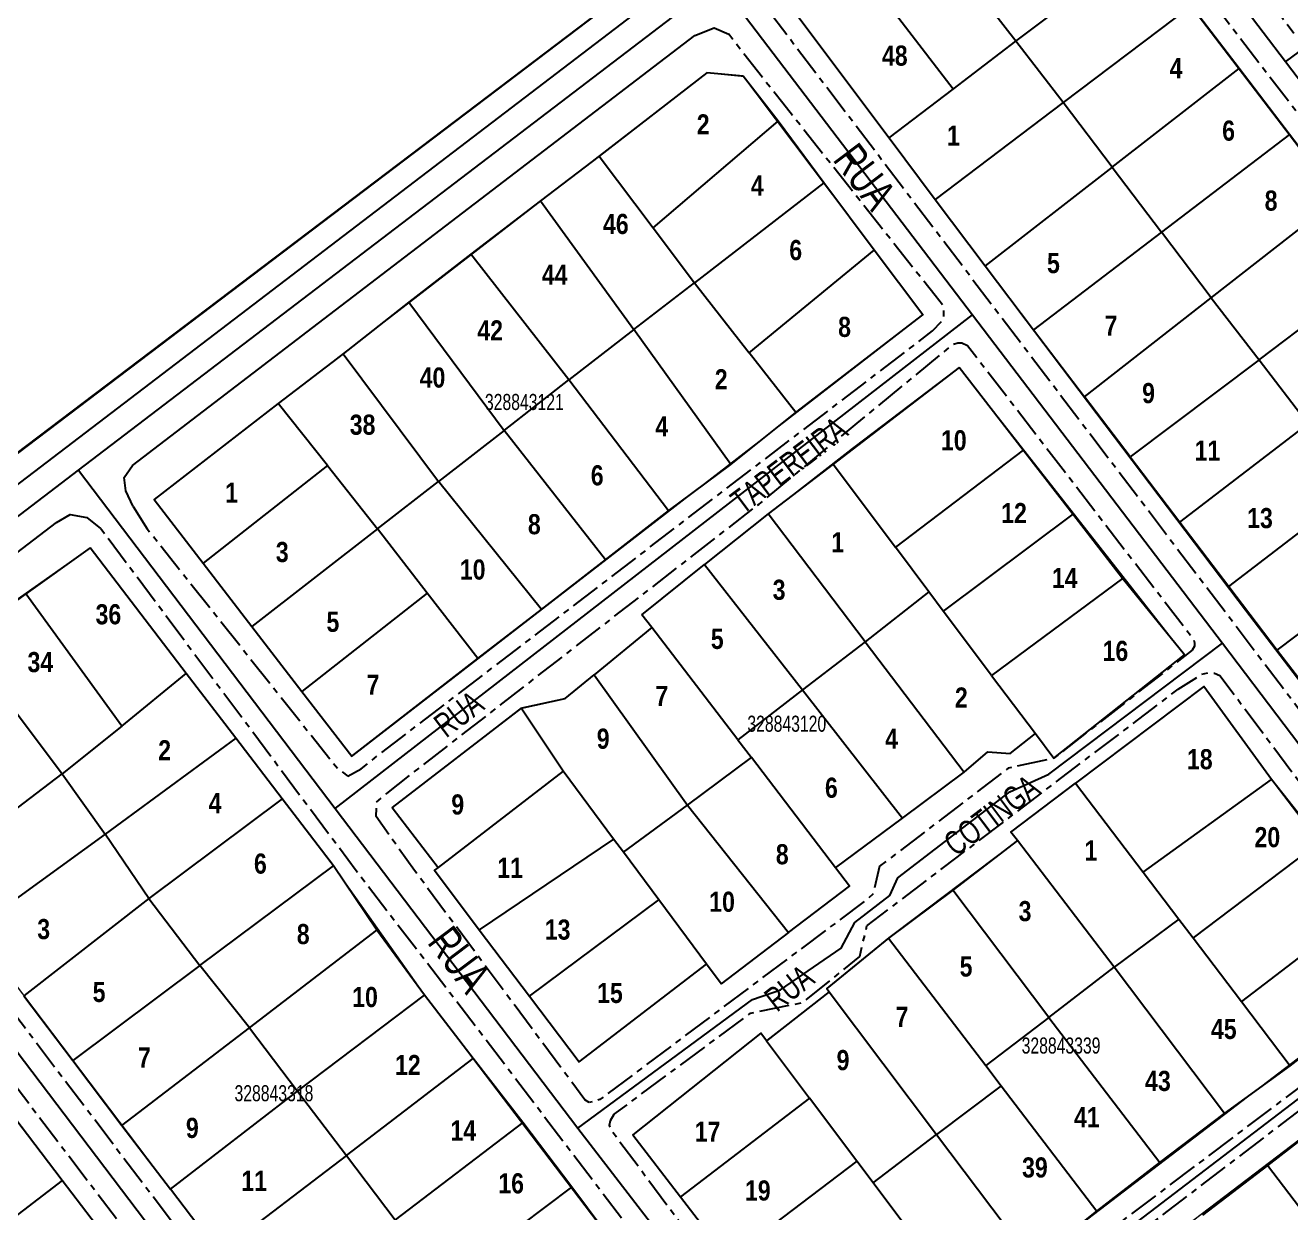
# Model space of a CAD drawing. Extents: x 204381 to 207261, y 4847713 to 4851061.
# Drawn here: x 205845.4 to 206002.5, y 4849625.5 to 4849772.9 of the extents above; entities that cross this region are included whole.
import ezdxf
from ezdxf.enums import TextEntityAlignment as Align

# ---------------------------------------------------------------- set-up
doc = ezdxf.new("R2010")
doc.units = 0
doc.header["$LTSCALE"] = 1.5
doc.header["$MEASUREMENT"] = 0
doc.linetypes.add('PHANTOMX2', pattern=[5, 2.5, -0.5, 0.5, -0.5, 0.5, -0.5])
doc.linetypes.add('TRACO_13', pattern=[8, 5, -1, 1, -1])
for name, color, linetype in [('CD-MALHA-LOTES', 40, 'CONTINUOUS'), ('CD_TXT_QUADRA', 7, 'CONTINUOUS'), ('RU-QUADRAS', 210, 'CONTINUOUS'), ('SV-EIXO-RUA-N-PAV', 6, 'CONTINUOUS'), ('SV-EIXO-RUA-PAV', 20, 'CONTINUOUS'), ('SV-RUA-NAO-PAV-S-GUIA-C-GUIA', 7, 'PHANTOMX2'), ('SV-RUA-PAVIM-S-GUIA-C-GUIA', 7, 'CONTINUOUS'), ('SV-TXT-RUA-N-PAV-S-GUIA-C-GUIA', 7, 'CONTINUOUS'), ('Th_NmrPort', 7, 'CONTINUOUS')]:
    doc.layers.add(name, color=color, linetype=linetype)
doc.styles.add('ARIAL', font='ARIAL.TTF')
doc.styles.get("Standard").update_dxf_attribs({"font": 'swisscbo.ttf'})

msp = doc.modelspace()

# ---------------------------------------------------------------- linework, layer by layer
at = {"layer": 'CD-MALHA-LOTES', "linetype": 'Continuous'}
for points in [[(205968.43, 4849770.94), (205956.1, 4849786.8)], [(205960.65, 4849764.97), (205948.37, 4849780.93)], [(205919.02, 4849776.35), (205796.27, 4849683.29)], [(205968.43, 4849770.94), (205976.87, 4849777.31)], [(205940.6, 4849775.02), (205952.68, 4849758.92)], [(205990.2, 4849775.34), (205974.3, 4849763.31)], [(205996.14, 4849767.56), (205990.2, 4849775.34)], [(205960.65, 4849764.97), (205968.43, 4849770.94)], [(205974.3, 4849763.31), (205968.43, 4849770.94)], [(205930.06, 4849767.02), (205916.67, 4849756.64)], [(205934.57, 4849766.57), (205930.06, 4849767.02)], [(205980.37, 4849755.3), (205996.14, 4849767.56)], [(206002.41, 4849759.34), (205996.14, 4849767.56)], [(205938.89, 4849761.01), (205934.57, 4849766.57)], [(205952.68, 4849758.92), (205960.65, 4849764.97)], [(205974.3, 4849763.31), (205958.41, 4849751.28)], [(205980.37, 4849755.3), (205974.3, 4849763.31)], [(205923.37, 4849747.74), (205938.89, 4849761.01)], [(205944.56, 4849753.33), (205938.89, 4849761.01)], [(205952.68, 4849758.92), (205958.41, 4849751.28)], [(206002.41, 4849759.34), (205986.51, 4849747.22)], [(206008.49, 4849751.39), (206002.41, 4849759.34)], [(205916.67, 4849756.64), (205909.38, 4849751.13)], [(205916.67, 4849756.64), (205923.37, 4849747.74)], [(205980.37, 4849755.3), (205964.6, 4849743.04)], [(205980.37, 4849755.3), (205986.51, 4849747.22)], [(205944.56, 4849753.33), (205928.49, 4849740.94)], [(205950.82, 4849745), (205944.56, 4849753.33)], [(205909.38, 4849751.13), (205900.73, 4849744.48)], [(205909.38, 4849751.13), (205920.96, 4849735.13)], [(205958.41, 4849751.28), (205964.6, 4849743.04)], [(205992.67, 4849739.05), (206008.49, 4849751.39)], [(205923.37, 4849747.74), (205928.49, 4849740.94)], [(205986.51, 4849747.22), (205970.61, 4849735.11)], [(205992.67, 4849739.05), (205986.51, 4849747.22)], [(205935.3, 4849732.22), (205950.82, 4849745)], [(205956.88, 4849736.96), (205950.82, 4849745)], [(205900.73, 4849744.48), (205893.02, 4849738.51)], [(205912.92, 4849728.87), (205900.73, 4849744.48)], [(205998.62, 4849731.38), (206014.6, 4849743.46)], [(205964.6, 4849743.04), (205970.61, 4849735.11)], [(205920.96, 4849735.13), (205928.49, 4849740.94)], [(205928.49, 4849740.94), (205935.3, 4849732.22)], [(205893.02, 4849738.51), (205884.89, 4849732.13)], [(205893.02, 4849738.51), (205904.89, 4849722.61)], [(205976.96, 4849726.76), (205992.67, 4849739.05)], [(205992.67, 4849739.05), (205998.62, 4849731.38)], [(205941.08, 4849724.83), (205956.88, 4849736.96)], [(205920.96, 4849735.13), (205912.92, 4849728.87)], [(205933.01, 4849718.36), (205920.96, 4849735.13)], [(205970.61, 4849735.11), (205976.96, 4849726.76)], [(205884.89, 4849732.13), (205876.82, 4849725.95)], [(205884.89, 4849732.13), (205896.72, 4849716.26)], [(205941.08, 4849724.83), (205935.3, 4849732.22)], [(205998.62, 4849731.38), (205982.63, 4849719.31)], [(205998.62, 4849731.38), (206004.72, 4849723.41)], [(205961.37, 4849730.42), (205945.73, 4849718.42)], [(205969.34, 4849720.14), (205961.37, 4849730.42)], [(205904.89, 4849722.61), (205912.92, 4849728.87)], [(205925.29, 4849712.6), (205912.92, 4849728.87)], [(205876.82, 4849725.95), (205861.41, 4849714.02)], [(205882.92, 4849718.25), (205876.82, 4849725.95)], [(205982.63, 4849719.31), (205976.96, 4849726.76)], [(205933.01, 4849718.36), (205941.08, 4849724.83)], [(205988.77, 4849711.23), (206004.72, 4849723.41)], [(205904.89, 4849722.61), (205896.72, 4849716.26)], [(205917.44, 4849706.53), (205904.89, 4849722.61)], [(205969.34, 4849720.14), (205953.46, 4849708.1)], [(205975.51, 4849712.19), (205969.34, 4849720.14)], [(205882.92, 4849718.25), (205867.49, 4849706.12)], [(205882.92, 4849718.25), (205889.16, 4849710.37)], [(205925.29, 4849712.6), (205933.01, 4849718.36)], [(205945.73, 4849718.42), (205937.67, 4849712.24)], [(205945.73, 4849718.42), (205953.46, 4849708.1)], [(205982.63, 4849719.31), (205988.77, 4849711.23)], [(205889.16, 4849710.37), (205896.72, 4849716.26)], [(205909.51, 4849700.37), (205896.72, 4849716.26)], [(205994.86, 4849703.23), (206010.82, 4849715.43)], [(205861.41, 4849714.02), (205867.49, 4849706.12)], [(205917.44, 4849706.53), (205925.29, 4849712.6)], [(205937.67, 4849712.24), (205929.75, 4849705.94)], [(205949.7, 4849696.35), (205937.67, 4849712.24)], [(205975.51, 4849712.19), (205959.41, 4849700.16)], [(205981.68, 4849704.23), (205975.51, 4849712.19)], [(205889.16, 4849710.37), (205873.55, 4849698.26)], [(205895.33, 4849702.39), (205889.16, 4849710.37)], [(205988.77, 4849711.23), (205994.86, 4849703.23)], [(205853.48, 4849708.03), (205845.47, 4849702.31)], [(205865.39, 4849692.44), (205853.48, 4849708.03)], [(205957.61, 4849702.55), (205953.46, 4849708.1)], [(206000.87, 4849695.31), (206016.88, 4849707.42)], [(205867.49, 4849706.12), (205873.55, 4849698.26)], [(205909.51, 4849700.37), (205917.44, 4849706.53)], [(205921.99, 4849699.72), (205929.75, 4849705.94)], [(205929.75, 4849705.94), (205941.92, 4849690.41)], [(205981.68, 4849704.23), (205965.39, 4849692.18)], [(205989.36, 4849694.73), (205981.68, 4849704.23)], [(205845.47, 4849702.31), (205837.49, 4849696.6)], [(205857.4, 4849685.9), (205845.47, 4849702.31)], [(205895.33, 4849702.39), (205879.76, 4849690.2)], [(205901.6, 4849694.28), (205895.33, 4849702.39)], [(205957.61, 4849702.55), (205949.7, 4849696.35)], [(205959.41, 4849700.16), (205957.61, 4849702.55)], [(205994.86, 4849703.23), (206000.87, 4849695.31)], [(205901.6, 4849694.28), (205909.51, 4849700.37)], [(205923.23, 4849698.14), (205921.99, 4849699.72)], [(205965.39, 4849692.18), (205959.41, 4849700.16)], [(205873.55, 4849698.26), (205879.76, 4849690.2)], [(205923.23, 4849698.14), (205916.06, 4849692.24)], [(205933.91, 4849684.17), (205923.23, 4849698.14)], [(205837.49, 4849696.6), (205850, 4849679.96)], [(205949.7, 4849696.35), (205941.92, 4849690.41)], [(205949.7, 4849696.35), (205962.01, 4849680.17)], [(205973.12, 4849681.92), (205989.36, 4849694.73)], [(206000.87, 4849695.31), (206007.04, 4849687.32)], [(205885.97, 4849682.14), (205901.6, 4849694.28)], [(205857.4, 4849685.9), (205865.39, 4849692.44)], [(205871.53, 4849684.41), (205865.39, 4849692.44)], [(205912.44, 4849689.32), (205916.06, 4849692.24)], [(205916.06, 4849692.24), (205927.65, 4849676.07)], [(205965.39, 4849692.18), (205970.84, 4849684.98)], [(205879.76, 4849690.2), (205885.97, 4849682.14)], [(205941.92, 4849690.41), (205933.91, 4849684.17)], [(205941.92, 4849690.41), (205954.33, 4849674.46)], [(205991.77, 4849690.82), (205975.83, 4849678.79)], [(206000.15, 4849679.27), (205991.77, 4849690.82)], [(205906.97, 4849688.13), (205890.97, 4849675.78)], [(205906.97, 4849688.13), (205912.44, 4849689.32)], [(205912.18, 4849680.31), (205906.97, 4849688.13)], [(205857.4, 4849685.9), (205850, 4849679.96)], [(205967.7, 4849682.48), (205970.84, 4849684.98)], [(205970.84, 4849684.98), (205973.12, 4849681.92)], [(205871.53, 4849684.41), (205855.31, 4849672.46)], [(205877.3, 4849676.86), (205871.53, 4849684.41)], [(205933.91, 4849684.17), (205935.6, 4849681.99)], [(205927.65, 4849676.07), (205935.6, 4849681.99)], [(205946.03, 4849668.29), (205935.6, 4849681.99)], [(205962.01, 4849680.17), (205964.94, 4849682.69)], [(205964.94, 4849682.69), (205967.7, 4849682.48)], [(205912.18, 4849680.31), (205896.66, 4849668.34)], [(205918.46, 4849671.87), (205912.18, 4849680.31)], [(205842.07, 4849673.97), (205850, 4849679.96)], [(205850, 4849679.96), (205855.31, 4849672.46)], [(205954.33, 4849674.46), (205962.01, 4849680.17)], [(205967.8, 4849672.72), (205975.83, 4849678.79)], [(205975.83, 4849678.79), (205984.23, 4849667.74)], [(205984.23, 4849667.74), (206000.15, 4849679.27)], [(206006.24, 4849671.57), (206000.15, 4849679.27)], [(205877.3, 4849676.86), (205860.75, 4849664.48)], [(205883.66, 4849668.53), (205877.3, 4849676.86)], [(205890.97, 4849675.78), (205896.66, 4849668.34)], [(205919.69, 4849670.24), (205927.65, 4849676.07)], [(205927.65, 4849676.07), (205940.18, 4849660.26)], [(205946.03, 4849668.29), (205954.33, 4849674.46)], [(205855.31, 4849672.46), (205838.98, 4849660.62)], [(205860.75, 4849664.48), (205855.31, 4849672.46)], [(205968.64, 4849671.69), (205967.8, 4849672.72)], [(205918.46, 4849671.87), (205901.75, 4849660.59)], [(205919.69, 4849670.24), (205918.46, 4849671.87)], [(205968.64, 4849671.69), (205960.58, 4849665.5)], [(205980.64, 4849655.96), (205968.64, 4849671.69)], [(206006.24, 4849671.57), (205990.42, 4849659.6)], [(205924.07, 4849664.32), (205919.69, 4849670.24)], [(205867.06, 4849656.16), (205883.66, 4849668.53)], [(205889.07, 4849660.56), (205883.66, 4849668.53)], [(205896.66, 4849668.34), (205896.21, 4849667.99)], [(205896.21, 4849667.99), (205901.75, 4849660.59)], [(205947.76, 4849666.03), (205946.03, 4849668.29)], [(205984.23, 4849667.74), (205988.65, 4849661.93)], [(205940.18, 4849660.26), (205947.76, 4849666.03)], [(205960.58, 4849665.5), (205952.6, 4849659.58)], [(205972.51, 4849649.7), (205960.58, 4849665.5)], [(205860.75, 4849664.48), (205845.22, 4849652.39)], [(205860.75, 4849664.48), (205867.06, 4849656.16)], [(205908, 4849652.34), (205924.07, 4849664.32)], [(205929.98, 4849656.33), (205924.07, 4849664.32)], [(206012.07, 4849663.67), (205996.42, 4849651.7)], [(205988.65, 4849661.93), (205980.64, 4849655.96)], [(205988.65, 4849661.93), (205990.42, 4849659.6)], [(205873.24, 4849648.44), (205889.07, 4849660.56)], [(205895, 4849652.49), (205889.07, 4849660.56)], [(205901.75, 4849660.59), (205908, 4849652.34)], [(205940.18, 4849660.26), (205931.81, 4849653.89)], [(205952.6, 4849659.58), (205944.93, 4849653.32)], [(205952.6, 4849659.58), (205964.67, 4849643.75)], [(205990.42, 4849659.6), (205996.42, 4849651.7)], [(205867.06, 4849656.16), (205851.29, 4849644.39)], [(205873.24, 4849648.44), (205867.06, 4849656.16)], [(205914.17, 4849644.19), (205929.98, 4849656.33)], [(205931.81, 4849653.89), (205929.98, 4849656.33)], [(205972.51, 4849649.7), (205980.64, 4849655.96)], [(205994.33, 4849637.77), (205980.64, 4849655.96)], [(206002.5, 4849643.71), (206018.09, 4849655.81)], [(205845.22, 4849652.39), (205851.29, 4849644.39)], [(205879.22, 4849640.56), (205895, 4849652.49)], [(205901.01, 4849644.6), (205895, 4849652.49)], [(205908, 4849652.34), (205914.17, 4849644.19)], [(205945.24, 4849652.88), (205937.44, 4849646.83)], [(205944.93, 4849653.32), (205945.24, 4849652.88)], [(205945.24, 4849652.88), (205958.57, 4849635.2)], [(205996.42, 4849651.7), (206002.5, 4849643.71)], [(205972.51, 4849649.7), (205964.67, 4849643.75)], [(205972.51, 4849649.7), (205986.29, 4849631.69)], [(205857.41, 4849636.31), (205873.24, 4849648.44)], [(205873.24, 4849648.44), (205879.22, 4849640.56)], [(205936.75, 4849647.75), (205920.86, 4849635.16)], [(205937.44, 4849646.83), (205936.75, 4849647.75)], [(205937.44, 4849646.83), (205942.8, 4849639.69)], [(205851.29, 4849644.39), (205857.41, 4849636.31)], [(205885.28, 4849632.56), (205901.01, 4849644.6)], [(205907.2, 4849636.68), (205901.01, 4849644.6)], [(205964.67, 4849643.75), (205966.6, 4849641.22)], [(205994.33, 4849637.77), (206002.5, 4849643.71)], [(205966.6, 4849641.22), (205958.57, 4849635.2)], [(205966.6, 4849641.22), (205978.47, 4849625.66)], [(205849.98, 4849629.48), (205842.24, 4849639.61)], [(205863.43, 4849628.39), (205879.22, 4849640.56)], [(205879.22, 4849640.56), (205885.28, 4849632.56)], [(205942.8, 4849639.69), (205926.78, 4849627.46)], [(205948.66, 4849631.88), (205942.8, 4849639.69)], [(205857.41, 4849636.31), (205863.43, 4849628.39)], [(205907.2, 4849636.68), (205891.32, 4849624.6)], [(205913.29, 4849628.65), (205907.2, 4849636.68)], [(205986.29, 4849631.69), (205994.33, 4849637.77)], [(206006.82, 4849636.86), (205999.66, 4849631.35)], [(205920.86, 4849635.16), (205926.78, 4849627.46)], [(205950.69, 4849629.18), (205958.57, 4849635.2)], [(205958.57, 4849635.2), (205970.54, 4849619.31)], [(205885.28, 4849632.56), (205869.42, 4849620.47)], [(205885.28, 4849632.56), (205891.32, 4849624.6)], [(205948.66, 4849631.88), (205932.68, 4849619.75)], [(205950.69, 4849629.18), (205948.66, 4849631.88)], [(205978.47, 4849625.66), (205986.29, 4849631.69)], [(205999.66, 4849631.35), (205991.59, 4849625.15)], [(206011.71, 4849615.53), (205999.66, 4849631.35)], [(205849.98, 4849629.48), (205834.3, 4849617.47)], [(205856, 4849621.6), (205849.98, 4849629.48)], [(205897.35, 4849616.64), (205913.29, 4849628.65)], [(205919.23, 4849620.65), (205913.29, 4849628.65)], [(205954.76, 4849623.75), (205950.69, 4849629.18)], [(205869.42, 4849620.47), (205863.43, 4849628.39)], [(205926.78, 4849627.46), (205932.68, 4849619.75)], [(205970.54, 4849619.31), (205978.47, 4849625.66)]]:
    msp.add_lwpolyline(points, dxfattribs=at)
at = {"layer": 'RU-QUADRAS', "color": 6, "linetype": 'Continuous', "const_width": 0.18}
for points in [[(205494.51, 4849528.96, 0.001207), (205796.26, 4849755.93), (205884.69, 4849821.77), (205919.02, 4849776.35, 0.002216), (205650.7, 4849571.91), (205529.91, 4849480.36)], [(205940.6, 4849775.02), (205972.06, 4849798.94), (206057.02, 4849687.83), (206025.15, 4849663.37, -0.003605)], [(205890.97, 4849675.78), (205906.97, 4849688.13), (205912.44, 4849689.32), (205923.23, 4849698.14), (205921.99, 4849699.72, -0.00973), (205961.37, 4849730.42), (205989.36, 4849694.73), (205973.12, 4849681.92), (205970.84, 4849684.98), (205967.7, 4849682.48), (205964.94, 4849682.69), (205962.01, 4849680.17), (205946.03, 4849668.29), (205947.76, 4849666.03), (205931.81, 4849653.89), (205929.98, 4849656.33), (205914.17, 4849644.19), (205896.21, 4849667.99), (205896.66, 4849668.34)], [(205821.33, 4849684.02, -0.020436), (205853.48, 4849708.03), (205883.66, 4849668.53), (205895, 4849652.49), (205937.4, 4849596.77), (205905.36, 4849573)], [(205770.82, 4849584.76, -0.006892), (205842.24, 4849639.61), (205868.15, 4849605.7), (205796.6, 4849551.19)]]:
    msp.add_lwpolyline(points, format="xyb", close=True, dxfattribs=at)
for points in [[(205861.41, 4849714.02), (205930.06, 4849767.02), (205934.57, 4849766.57), (205956.88, 4849736.96), (205885.97, 4849682.14)], [(205920.86, 4849635.16), (205936.75, 4849647.75), (205937.44, 4849646.83), (205945.24, 4849652.88), (205944.93, 4849653.32), (205952.6, 4849659.58), (205968.64, 4849671.69), (205967.8, 4849672.72), (205991.77, 4849690.82), (206000.15, 4849679.27), (206018.09, 4849655.81), (205946.76, 4849601.32)], [(205952.07, 4849595.31), (206023.24, 4849649.47), (206049, 4849615.36), (206033.06, 4849602.87), (206031.41, 4849605.01), (206007.55, 4849587.44), (206009.48, 4849584.92), (205993.51, 4849572.74), (205991.89, 4849574.92), (205975.93, 4849562.97)]]:
    msp.add_lwpolyline(points, close=True, dxfattribs=at)
at = {"layer": 'SV-EIXO-RUA-N-PAV', "flags": 128}
for points in [[(206001.91, 4849768.37), (206020.06, 4849781.82), (206024.8, 4849782.91), (206027.9, 4849784.37), (206035.38, 4849790.21), (206037.57, 4849793.31), (206056.54, 4849807.35), (206059.82, 4849810.64), (206062.38, 4849812.28), (206064.75, 4849812.64), (206067.12, 4849812.28), (206069.49, 4849810.82), (206094.48, 4849777.44)], [(206157.99, 4849563.18), (206126.57, 4849604.5), (206094.62, 4849646.49), (206064.72, 4849686.01), (206033.09, 4849727.39), (206001.91, 4849768.37), (205971.41, 4849808.47)], [(205931.54, 4849778.34), (205963.04, 4849736.97), (205994.1, 4849696.2), (206024.73, 4849655.81), (206055.97, 4849614.95), (206086.75, 4849574.54), (206118.65, 4849532.65)], [(205796.32, 4849481.51), (205825.67, 4849503.87), (205905.29, 4849564.74), (205945.41, 4849595.26), (206024.73, 4849655.81), (206064.72, 4849686.01), (206067.98, 4849689.05), (206083.89, 4849701.02), (206132.77, 4849737.51), (206144.27, 4849742.6), (206148.25, 4849741.05), (206173.25, 4849707.21)], [(205883.88, 4849675.66), (205963.04, 4849736.97)], [(205852, 4849717.65), (205883.88, 4849675.66), (205914.01, 4849635.98), (205945.41, 4849595.26), (205975.91, 4849554.47), (206006, 4849514.84), (206038.77, 4849471.67)], [(205914.01, 4849635.98), (205935.7, 4849651.96), (205939.21, 4849653.13), (205946.74, 4849658.32), (205948.42, 4849661.5), (205952.77, 4849664.85), (205953.77, 4849667.03), (205967.66, 4849677.74), (205972.52, 4849679.91), (205994.1, 4849696.2)], [(205812.56, 4849687.36), (205844.25, 4849645.61), (205875.37, 4849604.61), (205905.29, 4849564.74), (205936.44, 4849524.16), (205967.13, 4849483.72), (205999.04, 4849441.69)]]:
    msp.add_lwpolyline(points, dxfattribs=at)
at = {"layer": 'SV-EIXO-RUA-PAV', "flags": 128}
msp.add_lwpolyline([(205796.25, 4849674.71), (205812.56, 4849687.36), (205827.55, 4849699), (205852, 4849717.65), (205931.54, 4849778.34), (205971.41, 4849808.47), (205977.89, 4849813.31), (205988.94, 4849820.45), (205994.07, 4849823.26), (205997.08, 4849826.27), (206000.37, 4849828.84), (206003.17, 4849831.15), (206008.95, 4849834.45), (206015.71, 4849837.42), (206019.38, 4849838.55)], dxfattribs=at)
at = {"layer": 'SV-RUA-NAO-PAV-S-GUIA-C-GUIA', "linetype": 'TRACO_13', "ltscale": 0.5, "flags": 128}
for points in [[(205977.11, 4849806.77), (206002.95, 4849771.91)], [(205937.69, 4849774.76), (206015.42, 4849672.43), (206025.2, 4849659.46), (206025.96, 4849659.02), (206026.71, 4849659.03), (206027.46, 4849659.24), (206047.08, 4849674.06), (206059.81, 4849683.67), (206061.19, 4849685.04), (206061.17, 4849686.2), (206060.91, 4849686.89), (205973.8, 4849800.64)], [(205858.78, 4849713.15), (205860.55, 4849710.38), (205884.16, 4849680.65), (205885.45, 4849679.69), (205887.11, 4849680.58), (205889.48, 4849682.46), (205936.84, 4849718.71), (205958.06, 4849734.95), (205959.48, 4849736.41), (205959.49, 4849737.94), (205958.4, 4849739.35), (205939.48, 4849763.23), (205936.32, 4849767.21), (205932.76, 4849771.8)], [(205818.04, 4849685.01), (205819.37, 4849682.79), (205825.06, 4849675.57), (205830.81, 4849667.62), (205864.65, 4849623.03), (205905.83, 4849568.6), (205906.33, 4849568.25), (205906.88, 4849568.21), (205907.83, 4849568.42), (205941.16, 4849594.32), (205941.3, 4849594.77), (205941.29, 4849595.42), (205941.22, 4849596.05), (205940.88, 4849596.67), (205898.13, 4849652.79), (205886.48, 4849667.94), (205854.76, 4849710.43)], [(205796.26, 4849548.92), (205796.47, 4849548.87), (205797.54, 4849548.9), (205798.45, 4849549.26), (205831.04, 4849573.92), (205832.01, 4849577.1), (205849.31, 4849590.49), (205853, 4849590.32), (205870.23, 4849603.98), (205871.17, 4849604.79), (205871, 4849605.89), (205843.86, 4849641.63), (205842.96, 4849642.07), (205842.45, 4849642.07), (205841.86, 4849641.91), (205820.69, 4849625.94), (205796.26, 4849607.24)]]:
    msp.add_lwpolyline(points, dxfattribs=at)
for points in [[(205960.67, 4849733.32), (205961.22, 4849733.48), (205961.72, 4849733.48), (205962.43, 4849733.14), (205990.48, 4849696.71), (205990.59, 4849696.21), (205990.59, 4849695.81), (205990.3, 4849695.3), (205973.12, 4849681.9), (205967.48, 4849680.67), (205952.38, 4849669.17), (205951.48, 4849668.48), (205950.67, 4849665.02), (205949.78, 4849664.25), (205916.74, 4849639.51), (205916.04, 4849639.3), (205915.44, 4849639.15), (205914.89, 4849639.49), (205893.72, 4849667.98), (205888.96, 4849674.65), (205889.03, 4849676.45), (205890.29, 4849677.54), (205936.53, 4849713.46)], [(206008.8, 4849672.09), (206020.85, 4849656), (206021.05, 4849655.35), (206021.01, 4849654.7), (206020.48, 4849653.74), (205947.65, 4849598.86), (205947.2, 4849598.81), (205946.45, 4849598.8), (205945.95, 4849598.89), (205945.14, 4849599.58), (205918.14, 4849635.73), (205917.94, 4849636.33), (205918.08, 4849636.93), (205918.52, 4849637.69), (205935.46, 4849650.24), (205942, 4849651.58), (205949.03, 4849657.28), (205949.93, 4849661.1), (205961.14, 4849669.62), (205988.57, 4849690.47), (205991.52, 4849692.33), (205992.3, 4849692.5), (205993.07, 4849692.45), (205993.75, 4849692.19)], [(206022.6, 4849652.62), (206023.14, 4849652.82), (206023.64, 4849653.03), (206024.24, 4849653.04), (206024.9, 4849652.55), (206051.96, 4849615.65), (206052.17, 4849614.75), (206052.18, 4849613.95), (206051.39, 4849613.14), (206036.63, 4849601.52), (206031.78, 4849601.45), (206013.79, 4849588.19), (206012.31, 4849583.56), (205978.96, 4849558.77), (205977.87, 4849558.35), (205977.22, 4849558.24), (205975.91, 4849558.73), (205949.82, 4849594.63), (205949.5, 4849595.68), (205949.69, 4849596.69), (205950.48, 4849597.55)]]:
    msp.add_lwpolyline(points, close=True, dxfattribs=at)
at = {"layer": 'SV-RUA-PAVIM-S-GUIA-C-GUIA', "flags": 128}
for points in [[(205796.26, 4849678.92), (205825.62, 4849701.52), (205941.04, 4849789.58), (205948.42, 4849795.23), (205976.07, 4849815.92), (205987.32, 4849823.18), (205992.14, 4849825.83), (205994.33, 4849828), (205995.55, 4849831.47), (205996.17, 4849833.78), (205999.65, 4849836.21), (206005.88, 4849839.99), (206013.57, 4849843.32), (206021.62, 4849845.76)], [(205858.78, 4849713.15), (205857.89, 4849715.11), (205857.7, 4849716.76), (205858.72, 4849718.26), (205881.81, 4849735.91), (205928.56, 4849771.64), (205930.97, 4849772.57), (205932.76, 4849771.8)], [(205818.04, 4849685.01), (205817.81, 4849686.87), (205819.52, 4849688.45), (205849.26, 4849711.18), (205850.97, 4849712.16), (205853.06, 4849711.8), (205854.76, 4849710.43)]]:
    msp.add_lwpolyline(points, dxfattribs=at)

# ---------------------------------------------------------------- texts
at = {"layer": 'CD_TXT_QUADRA', "color": 7, "linetype": 'Continuous', "style": 'ARIAL', "width": 0.7}
for s, p in [('328843121', (205907.38, 4849726.14)), ('328843120', (205939.97, 4849686.19)), ('328843339', (205974.03, 4849646.23)), ('328843318', (205876.28, 4849640.31))]:
    msp.add_text(s, height=2, dxfattribs=at).set_placement(p, align=Align.MIDDLE)
at = {"layer": 'SV-TXT-RUA-N-PAV-S-GUIA-C-GUIA', "style": 'ARIAL', "width": 0.7}
for s, height, rotation, p in [('RUA                                                                                                                                                              MARIANINHAS', 4, 307, (205945.59, 4849756.2)), ('RUA                                                 TAPEREIRA', 3, 37, (205897.66, 4849684.34)), ('COTINGA', 3, 37, (205960.97, 4849669.6)), ('RUA ', 4, 307, (205895.23, 4849658.99)), ('RUA ', 3, 38, (205938.75, 4849650.29))]:
    msp.add_text(s, height=height, rotation=rotation, dxfattribs=at).set_placement(p)
at = {"layer": 'Th_NmrPort', "color": 1}
for s, p in [('48', (205951.79, 4849769.14)), ('4', (205987.51, 4849767.59)), ('2', (205928.79, 4849760.6)), ('1', (205959.87, 4849759.21)), ('6', (205994.04, 4849759.83)), ('4', (205935.51, 4849753.01)), ('8', (205999.32, 4849751.14)), ('46', (205917.15, 4849748.24)), ('6', (205940.28, 4849745)), ('44', (205909.56, 4849741.95)), ('5', (205972.29, 4849743.38)), ('7', (205979.44, 4849735.62)), ('42', (205901.54, 4849735.02)), ('8', (205946.35, 4849735.46)), ('40', (205894.38, 4849729.17)), ('2', (205931.03, 4849728.95)), ('9', (205984.1, 4849727.24)), ('38', (205885.7, 4849723.32)), ('4', (205923.66, 4849723.1)), ('10', (205959.12, 4849721.38)), ('11', (205990.62, 4849720.1)), ('6', (205915.63, 4849717.03)), ('1', (205870.23, 4849714.88)), ('12', (205966.6, 4849712.34)), ('8', (205907.82, 4849710.96)), ('13', (205997.14, 4849711.72)), ('3', (205876.52, 4849707.51)), ('1', (205945.5, 4849708.71)), ('10', (205899.37, 4849705.33)), ('14', (205972.9, 4849704.28)), ('3', (205938.22, 4849702.82)), ('36', (205854.13, 4849699.78)), ('5', (205882.81, 4849698.84)), ('5', (205930.54, 4849696.72)), ('16', (205979.19, 4849695.23)), ('34', (205845.68, 4849693.84)), ('7', (205887.8, 4849691.04)), ('7', (205923.65, 4849689.64)), ('2', (205960.85, 4849689.44)), ('9', (205916.37, 4849684.33)), ('4', (205952.19, 4849684.33)), ('2', (205861.91, 4849682.89)), ('18', (205989.67, 4849681.78)), ('6', (205944.71, 4849678.24)), ('4', (205868.17, 4849676.32)), ('9', (205898.31, 4849676.16)), ('20', (205998.06, 4849672.1)), ('8', (205938.61, 4849669.98)), ('1', (205976.94, 4849670.44)), ('6', (205873.8, 4849668.82)), ('11', (205904.02, 4849668.29)), ('10', (205930.34, 4849664.08)), ('3', (205968.76, 4849662.92)), ('3', (205846.89, 4849660.69)), ('13', (205909.92, 4849660.63)), ('8', (205879.12, 4849660.07)), ('5', (205961.44, 4849656.04)), ('5', (205853.77, 4849652.88)), ('15', (205916.42, 4849652.76)), ('10', (205886, 4849652.25)), ('7', (205953.48, 4849649.8)), ('45', (205992.65, 4849648.29)), ('7', (205859.4, 4849644.75)), ('9', (205946.16, 4849644.42)), ('12', (205891.32, 4849643.81)), ('43', (205984.47, 4849641.84)), ('41', (205975.65, 4849637.33)), ('9', (205865.35, 4849636)), ('14', (205898.2, 4849635.68)), ('17', (205928.54, 4849635.54)), ('39', (205969.19, 4849631.09)), ('11', (205872.23, 4849629.43)), ('16', (205904.15, 4849629.12)), ('19', (205934.78, 4849628.23))]:
    msp.add_text(s, height=2.5, dxfattribs=at).set_placement(p, align=Align.MIDDLE_LEFT)

doc.saveas('drawing.dxf')
